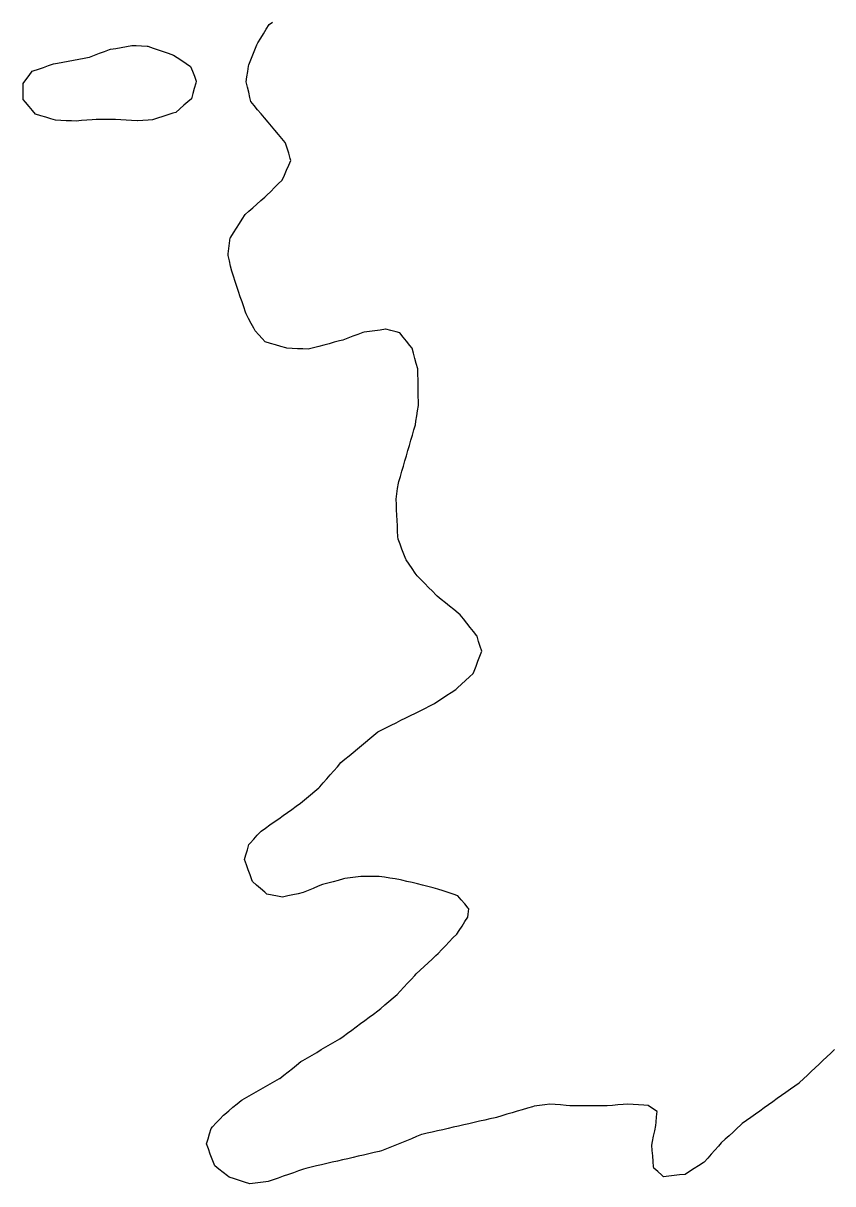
# Model space of a CAD drawing. Header units: millimetres. Extents: x 0 to 2762, y 6 to 2482.
# Drawn here: x 1972.6 to 2123.2, y 659.2 to 875 of the extents above; entities that cross this region are included whole.
import ezdxf

# ---------------------------------------------------------------- set-up
doc = ezdxf.new("R2010")
doc.units = ezdxf.units.MM
for name, color, linetype in [('ALL_HOLES', 1, 'Continuous'), ('OUTLINE_ISLAND_01_HOLE_36', 1, 'Continuous'), ('OUTLINE_ISLAND_01_HOLE_67', 1, 'Continuous')]:
    doc.layers.add(name, color=color, linetype=linetype)

msp = doc.modelspace()

# ---------------------------------------------------------------- linework, layer by layer
at = {"layer": 'ALL_HOLES'}
msp.add_lwpolyline([(2123.5172, 684.1781), (2122.8459, 683.5403), (2122.121, 682.8514), (2121.3962, 682.1625), (2120.6713, 681.4736), (2119.9464, 680.7848), (2119.2215, 680.0959), (2118.4966, 679.407), (2117.7717, 678.7182), (2117.0469, 678.0293), (2116.9568, 677.9651), (2116.1425, 677.3846), (2115.3283, 676.8041), (2114.514, 676.2237), (2113.6997, 675.6432), (2112.8854, 675.0627), (2112.0712, 674.4822), (2111.2569, 673.9017), (2110.4426, 673.3213), (2109.6283, 672.7408), (2108.8141, 672.1603), (2107.9998, 671.5798), (2107.1855, 670.9993), (2106.3712, 670.4189), (2106.1334, 670.2), (2105.3974, 669.523), (2104.6615, 668.8459), (2103.9256, 668.1688), (2103.1897, 667.4918), (2102.4537, 666.8147), (2101.9367, 666.2289), (2101.275, 665.4791), (2100.6133, 664.7293), (2099.9517, 663.9796), (2099.29, 663.2298), (2099.1149, 663.1189), (2098.27, 662.584), (2097.4251, 662.0491), (2096.5802, 661.5142), (2095.7352, 660.9792), (2095.7213, 660.9776), (2094.728, 660.8619), (2093.7348, 660.7462), (2092.7415, 660.6306), (2091.7482, 660.5149), (2091.4079, 660.8169), (2090.66, 661.4807), (2089.9122, 662.1446), (2089.8901, 662.4042), (2089.8052, 663.4006), (2089.7204, 664.397), (2089.6355, 665.3933), (2089.5507, 666.3897), (2089.6961, 667.0971), (2089.8973, 668.0766), (2090.0986, 669.0561), (2090.2999, 670.0357), (2090.3582, 670.7), (2090.4457, 671.6962), (2090.5331, 672.6923), (2089.7119, 673.2248), (2088.8729, 673.7689), (2088.0963, 673.8266), (2087.0991, 673.9007), (2086.1018, 673.9748), (2085.1046, 674.049), (2084.2204, 673.9761), (2083.2238, 673.894), (2082.2271, 673.8118), (2081.2305, 673.7297), (2080.3327, 673.7287), (2079.3327, 673.7275), (2078.3327, 673.7263), (2077.3327, 673.7251), (2076.3327, 673.724), (2075.3327, 673.7228), (2074.3327, 673.7216), (2073.5941, 673.7871), (2072.5981, 673.8754), (2071.602, 673.9637), (2070.6059, 674.0521), (2069.6742, 673.9225), (2068.6837, 673.7848), (2067.6933, 673.6471), (2067.3867, 673.5568), (2066.4275, 673.2741), (2065.4682, 672.9915), (2064.509, 672.7088), (2063.5498, 672.4262), (2062.5906, 672.1435), (2061.6314, 671.8609), (2060.6721, 671.5782), (2060.4162, 671.5195), (2059.4416, 671.2959), (2058.4669, 671.0722), (2057.4922, 670.8486), (2056.5175, 670.6249), (2055.5429, 670.4013), (2054.5682, 670.1776), (2053.5935, 669.954), (2052.6189, 669.7303), (2051.6442, 669.5067), (2050.6695, 669.283), (2049.6948, 669.0594), (2048.7202, 668.8357), (2047.7455, 668.6121), (2046.7708, 668.3885), (2046.7145, 668.3656), (2045.7879, 667.9897), (2044.8612, 667.6137), (2043.9346, 667.2378), (2043.0079, 666.8618), (2042.0813, 666.4859), (2041.1546, 666.11), (2040.228, 665.734), (2039.3014, 665.3581), (2038.8536, 665.2541), (2037.8796, 665.0277), (2036.9055, 664.8014), (2035.9315, 664.5751), (2034.9574, 664.3488), (2033.9833, 664.1225), (2033.0093, 663.8962), (2032.0352, 663.6699), (2031.0612, 663.4436), (2030.0871, 663.2172), (2029.1131, 662.9909), (2028.139, 662.7646), (2027.165, 662.5383), (2026.1909, 662.312), (2025.2169, 662.0857), (2024.782, 661.9342), (2023.8377, 661.6051), (2022.8934, 661.276), (2021.9491, 660.9469), (2021.0048, 660.6178), (2020.0605, 660.2887), (2019.1162, 659.9596), (2018.1719, 659.6306), (2017.7417, 659.5795), (2016.7487, 659.4615), (2015.7557, 659.3436), (2014.7627, 659.2256), (2014.7592, 659.2268), (2013.8069, 659.5321), (2012.8546, 659.8373), (2011.9024, 660.1426), (2010.9501, 660.4479), (2010.606, 660.7173), (2009.8186, 661.3337), (2009.0312, 661.9501), (2008.2438, 662.5665), (2008.1241, 662.8882), (2007.7755, 663.8255), (2007.4269, 664.7627), (2007.0783, 665.7), (2006.7297, 666.6373), (2007.0031, 667.5666), (2007.2853, 668.5259), (2007.5675, 669.4853), (2007.8647, 669.8047), (2008.5457, 670.537), (2009.2268, 671.2692), (2009.9079, 672.0014), (2010.1049, 672.1662), (2010.8721, 672.8076), (2011.6394, 673.449), (2012.4066, 674.0904), (2013.1738, 674.7318), (2013.3638, 674.8396), (2014.2336, 675.333), (2015.1034, 675.8264), (2015.9732, 676.3198), (2016.843, 676.8132), (2017.7128, 677.3066), (2018.5826, 677.8), (2019.4524, 678.2934), (2020.3222, 678.7868), (2020.3473, 678.8068), (2021.1277, 679.4322), (2021.908, 680.0575), (2022.6884, 680.6828), (2023.4688, 681.3081), (2024.2492, 681.9334), (2024.6232, 682.1523), (2025.4864, 682.6572), (2026.3496, 683.1621), (2027.2127, 683.6671), (2028.0759, 684.172), (2028.939, 684.6769), (2029.8022, 685.1819), (2030.6654, 685.6868), (2031.5285, 686.1917), (2032.1316, 686.6341), (2032.938, 687.2256), (2033.7443, 687.817), (2034.5506, 688.4085), (2035.357, 689), (2036.1633, 689.5914), (2036.9696, 690.1829), (2037.776, 690.7743), (2038.5823, 691.3658), (2039.1379, 691.838), (2039.8999, 692.4857), (2040.6619, 693.1333), (2041.4238, 693.7809), (2042.1858, 694.4285), (2042.7368, 695.0268), (2043.4143, 695.7623), (2044.0917, 696.4979), (2044.7692, 697.2334), (2045.4467, 697.969), (2045.7373, 698.239), (2046.4697, 698.9199), (2047.2021, 699.6007), (2047.9345, 700.2816), (2048.667, 700.9624), (2049.3994, 701.6433), (2049.7912, 702.0492), (2050.4856, 702.7688), (2051.18, 703.4884), (2051.8744, 704.2079), (2052.5688, 704.9275), (2053.2632, 705.6471), (2053.6963, 706.2993), (2054.2495, 707.1324), (2054.8026, 707.9655), (2055.3558, 708.7985), (2055.4127, 709.3586), (2055.5137, 710.3535), (2055.4039, 710.4844), (2054.7615, 711.2508), (2054.119, 712.0171), (2053.4765, 712.7834), (2052.62, 713.0684), (2051.6712, 713.3841), (2050.7223, 713.6998), (2049.7735, 714.0155), (2048.8595, 714.2445), (2047.8895, 714.4876), (2046.9195, 714.7307), (2045.9495, 714.9738), (2044.9795, 715.2169), (2044.0095, 715.46), (2043.0395, 715.7031), (2042.7764, 715.7455), (2041.7891, 715.9044), (2040.8018, 716.0633), (2039.8145, 716.2222), (2038.8272, 716.3811), (2037.8541, 716.3822), (2036.8541, 716.3834), (2035.8541, 716.3846), (2035.4378, 716.3337), (2034.4452, 716.2121), (2033.4526, 716.0905), (2032.4601, 715.9689), (2032.1883, 715.8987), (2031.2201, 715.6487), (2030.2518, 715.3986), (2029.2836, 715.1486), (2028.3154, 714.8985), (2027.4867, 714.5472), (2026.566, 714.1568), (2025.6453, 713.7664), (2024.7247, 713.376), (2023.7833, 713.1697), (2022.8065, 712.9556), (2021.8296, 712.7416), (2020.8528, 712.5275), (2019.8965, 712.7158), (2018.9154, 712.909), (2017.9342, 713.1022), (2017.5399, 713.4498), (2016.7898, 714.111), (2016.0396, 714.7722), (2015.2894, 715.4335), (2015.1786, 715.7364), (2014.8349, 716.6755), (2014.4913, 717.6146), (2014.1477, 718.5537), (2013.8041, 719.4928), (2014.0527, 720.3688), (2014.3257, 721.3309), (2014.5987, 722.2929), (2014.8213, 722.5383), (2015.4934, 723.2788), (2016.1654, 724.0194), (2016.8374, 724.7599), (2016.8867, 724.7949), (2017.7026, 725.3732), (2018.5184, 725.9514), (2019.3343, 726.5297), (2020.1501, 727.1079), (2020.966, 727.6862), (2021.7818, 728.2645), (2022.5977, 728.8427), (2023.4135, 729.421), (2024.2294, 729.9993), (2024.5615, 730.2783), (2025.3273, 730.9215), (2026.093, 731.5646), (2026.8587, 732.2078), (2027.6244, 732.851), (2027.7721, 733.0193), (2028.4315, 733.771), (2029.091, 734.5228), (2029.7505, 735.2745), (2030.4099, 736.0263), (2031.0694, 736.778), (2031.7289, 737.5297), (2032.4767, 738.1536), (2033.2447, 738.7941), (2034.0126, 739.4346), (2034.7806, 740.0751), (2035.5485, 740.7157), (2036.3164, 741.3562), (2037.0844, 741.9967), (2037.8523, 742.6372), (2038.6202, 743.2778), (2039.3051, 743.6187), (2040.2003, 744.0643), (2041.0955, 744.51), (2041.9908, 744.9556), (2042.886, 745.4012), (2043.7812, 745.8468), (2044.6764, 746.2925), (2045.5716, 746.7381), (2046.4669, 747.1837), (2047.3621, 747.6294), (2048.2573, 748.075), (2049.1525, 748.5206), (2049.7694, 748.9343), (2050.6, 749.4912), (2051.4306, 750.0481), (2052.2611, 750.605), (2053.0917, 751.162), (2053.3946, 751.4378), (2054.134, 752.111), (2054.8735, 752.7843), (2055.6129, 753.4575), (2056.3523, 754.1308), (2056.5038, 754.5337), (2056.8558, 755.4698), (2057.2077, 756.4058), (2057.5597, 757.3418), (2057.9116, 758.2778), (2057.644, 759.1304), (2057.3446, 760.0845), (2057.0452, 761.0386), (2056.9881, 761.111), (2056.3691, 761.8964), (2055.75, 762.6817), (2055.1309, 763.4671), (2054.5119, 764.2524), (2053.8928, 765.0378), (2053.5058, 765.351), (2052.7285, 765.9801), (2051.9511, 766.6091), (2051.1738, 767.2382), (2050.3964, 767.8673), (2049.6191, 768.4963), (2049.4339, 768.6842), (2048.7321, 769.3966), (2048.0302, 770.1089), (2047.3284, 770.8213), (2046.6266, 771.5336), (2045.9247, 772.2459), (2045.5499, 772.7915), (2044.9837, 773.6157), (2044.4174, 774.4399), (2043.8511, 775.2641), (2043.818, 775.3479), (2043.4503, 776.2779), (2043.0827, 777.2078), (2042.715, 778.1378), (2042.3473, 779.0677), (2042.3242, 779.5578), (2042.2771, 780.5567), (2042.2299, 781.5555), (2042.1828, 782.5544), (2042.1356, 783.5533), (2042.0885, 784.5522), (2042.0414, 785.5511), (2041.9942, 786.55), (2042.1269, 787.4945), (2042.2659, 788.4848), (2042.405, 789.4751), (2042.5018, 789.8065), (2042.7824, 790.7663), (2043.0629, 791.7261), (2043.3435, 792.686), (2043.624, 793.6458), (2043.9046, 794.6057), (2044.1851, 795.5655), (2044.4656, 796.5254), (2044.7462, 797.4852), (2045.0267, 798.445), (2045.3073, 799.4049), (2045.5878, 800.3647), (2045.6872, 801.002), (2045.8414, 801.99), (2045.9955, 802.9781), (2046.1497, 803.9661), (2046.1376, 804.6961), (2046.1211, 805.696), (2046.1046, 806.6959), (2046.0882, 807.6957), (2046.0717, 808.6956), (2046.0552, 809.6955), (2046.0387, 810.6953), (2046.0195, 810.7645), (2045.7518, 811.728), (2045.4841, 812.6915), (2045.2164, 813.655), (2044.9487, 814.6186), (2044.5591, 815.1034), (2043.9326, 815.8828), (2043.3062, 816.6623), (2042.6797, 817.4417), (2041.9947, 817.6158), (2041.0255, 817.8621), (2040.0563, 818.1084), (2040.0056, 818.102), (2039.0135, 817.9763), (2038.0215, 817.8505), (2037.0294, 817.7248), (2036.0373, 817.5991), (2035.822, 817.5184), (2034.8856, 817.1674), (2033.9492, 816.8164), (2033.0129, 816.4654), (2032.0765, 816.1144), (2031.4512, 815.9475), (2030.4851, 815.6896), (2029.5189, 815.4317), (2028.5527, 815.1738), (2027.5866, 814.9158), (2026.6204, 814.6579), (2025.6542, 814.4), (2025.6509, 814.4001), (2024.6522, 814.4512), (2023.6535, 814.5023), (2022.6548, 814.5534), (2021.6561, 814.6045), (2021.492, 814.6522), (2020.5318, 814.9315), (2019.5716, 815.2109), (2018.6114, 815.4902), (2017.6512, 815.7695), (2017.1048, 816.3673), (2016.4301, 817.1054), (2015.7554, 817.8435), (2015.4943, 818.3296), (2015.0211, 819.2106), (2014.5479, 820.0916), (2014.0747, 820.9725), (2013.9598, 821.317), (2013.6433, 822.2656), (2013.3268, 823.2142), (2013.0103, 824.1628), (2012.6939, 825.1114), (2012.3774, 826.06), (2012.0609, 827.0086), (2011.7444, 827.9572), (2011.4279, 828.9058), (2011.2004, 829.8596), (2010.9683, 830.8323), (2010.7362, 831.805), (2010.7775, 832.1379), (2010.9006, 833.1303), (2011.0236, 834.1227), (2011.1467, 835.1151), (2011.2163, 835.2244), (2011.7532, 836.068), (2012.2901, 836.9117), (2012.827, 837.7553), (2013.364, 838.5989), (2013.9009, 839.4426), (2014.5944, 840.0542), (2015.3444, 840.7156), (2016.0943, 841.3771), (2016.8443, 842.0385), (2017.5943, 842.7), (2017.9469, 843.0484), (2018.658, 843.7515), (2019.3692, 844.4545), (2020.0804, 845.1575), (2020.7915, 845.8605), (2020.7931, 845.8641), (2021.2002, 846.7775), (2021.6073, 847.6908), (2022.0144, 848.6042), (2022.4215, 849.5176), (2022.3114, 849.8764), (2022.018, 850.8324), (2021.7247, 851.7884), (2021.4314, 852.7444), (2021.3742, 852.8125), (2020.7315, 853.5786), (2020.0887, 854.3446), (2019.4459, 855.1107), (2018.8032, 855.8768), (2018.1604, 856.6428), (2017.5176, 857.4089), (2016.8748, 858.1749), (2016.2321, 858.941), (2015.5893, 859.707), (2014.9465, 860.4731), (2014.7836, 861.1978), (2014.5643, 862.1734), (2014.345, 863.1491), (2014.1257, 864.1247), (2014.2499, 865.0418), (2014.3841, 866.0327), (2014.5182, 867.0237), (2014.6242, 867.2962), (2014.9866, 868.2283), (2015.349, 869.1603), (2015.7113, 870.0923), (2016.0737, 871.0244), (2016.2801, 871.3613), (2016.8024, 872.2141), (2017.3247, 873.0669), (2017.847, 873.9196), (2018.3693, 874.7724), (2019.0082, 875.2448)], dxfattribs=at)
msp.add_lwpolyline([(1972.6212, 860.8382), (1972.6212, 861.8382), (1972.6212, 862.8382), (1972.6212, 863.8382), (1973.1098, 864.4824), (1973.7141, 865.2792), (1974.3184, 866.0759), (1974.5025, 866.1412), (1975.4452, 866.475), (1976.3878, 866.8088), (1977.3304, 867.1427), (1978.2731, 867.4765), (1979.0193, 867.616), (1980.0023, 867.7998), (1980.9852, 867.9836), (1981.9682, 868.1674), (1982.9512, 868.3511), (1983.9342, 868.5349), (1984.9171, 868.7187), (1984.9261, 868.7221), (1985.862, 869.0742), (1986.798, 869.4264), (1987.7339, 869.7786), (1988.6698, 870.1308), (1988.8671, 870.1671), (1989.8506, 870.3478), (1990.8342, 870.5284), (1991.8177, 870.7091), (1992.8012, 870.8898), (1993.6542, 870.8569), (1994.6534, 870.8184), (1995.6527, 870.7799), (1995.8226, 870.722), (1996.7691, 870.3993), (1997.7156, 870.0766), (1998.6621, 869.7538), (1999.6086, 869.4311), (2000.5551, 869.1084), (2001.2826, 868.6194), (2002.1126, 868.0616), (2002.9425, 867.5038), (2003.7725, 866.946), (2004.0957, 866.116), (2004.4586, 865.1842), (2004.8215, 864.2523), (2004.7133, 863.8668), (2004.443, 862.904), (2004.1728, 861.9412), (2003.9026, 860.9784), (2003.2598, 860.4158), (2002.5073, 859.7572), (2001.7548, 859.0985), (2001.0023, 858.4399), (2000.4688, 858.2673), (1999.5173, 857.9596), (1998.5658, 857.6519), (1997.6144, 857.3441), (1996.6629, 857.0364), (1995.8644, 856.9871), (1994.8663, 856.9255), (1993.8682, 856.8639), (1993.793, 856.8686), (1992.7949, 856.9312), (1991.7969, 856.9937), (1990.7989, 857.0563), (1989.8008, 857.1189), (1989.1844, 857.1227), (1988.1844, 857.1288), (1987.1844, 857.1349), (1986.1844, 857.1411), (1985.4809, 857.0795), (1984.4847, 856.9924), (1983.4885, 856.9053), (1982.4923, 856.8182), (1981.6225, 856.8524), (1980.6233, 856.8916), (1979.624, 856.9308), (1978.6248, 856.97), (1977.7887, 857.2284), (1976.8333, 857.5237), (1975.8779, 857.819), (1974.9224, 858.1142), (1974.3566, 858.784), (1973.7113, 859.5478), (1973.0659, 860.3117)], close=True, dxfattribs=at)
at = {"layer": 'OUTLINE_ISLAND_01_HOLE_36'}
msp.add_lwpolyline([(1972.6212, 860.8382), (1972.6212, 861.8382), (1972.6212, 862.8382), (1972.6212, 863.8382), (1973.1098, 864.4824), (1973.7141, 865.2792), (1974.3184, 866.0759), (1974.5025, 866.1412), (1975.4452, 866.475), (1976.3878, 866.8088), (1977.3304, 867.1427), (1978.2731, 867.4765), (1979.0193, 867.616), (1980.0023, 867.7998), (1980.9852, 867.9836), (1981.9682, 868.1674), (1982.9512, 868.3511), (1983.9342, 868.5349), (1984.9171, 868.7187), (1984.9261, 868.7221), (1985.862, 869.0742), (1986.798, 869.4264), (1987.7339, 869.7786), (1988.6698, 870.1308), (1988.8671, 870.1671), (1989.8506, 870.3478), (1990.8342, 870.5284), (1991.8177, 870.7091), (1992.8012, 870.8898), (1993.6542, 870.8569), (1994.6534, 870.8184), (1995.6527, 870.7799), (1995.8226, 870.722), (1996.7691, 870.3993), (1997.7156, 870.0766), (1998.6621, 869.7538), (1999.6086, 869.4311), (2000.5551, 869.1084), (2001.2826, 868.6194), (2002.1126, 868.0616), (2002.9425, 867.5038), (2003.7725, 866.946), (2004.0957, 866.116), (2004.4586, 865.1842), (2004.8215, 864.2523), (2004.7133, 863.8668), (2004.443, 862.904), (2004.1728, 861.9412), (2003.9026, 860.9784), (2003.2598, 860.4158), (2002.5073, 859.7572), (2001.7548, 859.0985), (2001.0023, 858.4399), (2000.4688, 858.2673), (1999.5173, 857.9596), (1998.5658, 857.6519), (1997.6144, 857.3441), (1996.6629, 857.0364), (1995.8644, 856.9871), (1994.8663, 856.9255), (1993.8682, 856.8639), (1993.793, 856.8686), (1992.7949, 856.9312), (1991.7969, 856.9937), (1990.7989, 857.0563), (1989.8008, 857.1189), (1989.1844, 857.1227), (1988.1844, 857.1288), (1987.1844, 857.1349), (1986.1844, 857.1411), (1985.4809, 857.0795), (1984.4847, 856.9924), (1983.4885, 856.9053), (1982.4923, 856.8182), (1981.6225, 856.8524), (1980.6233, 856.8916), (1979.624, 856.9308), (1978.6248, 856.97), (1977.7887, 857.2284), (1976.8333, 857.5237), (1975.8779, 857.819), (1974.9224, 858.1142), (1974.3566, 858.784), (1973.7113, 859.5478), (1973.0659, 860.3117)], close=True, dxfattribs=at)
at = {"layer": 'OUTLINE_ISLAND_01_HOLE_67'}
msp.add_lwpolyline([(2123.5172, 684.1781), (2122.8459, 683.5403), (2122.121, 682.8514), (2121.3962, 682.1625), (2120.6713, 681.4736), (2119.9464, 680.7848), (2119.2215, 680.0959), (2118.4966, 679.407), (2117.7717, 678.7182), (2117.0469, 678.0293), (2116.9568, 677.9651), (2116.1425, 677.3846), (2115.3283, 676.8041), (2114.514, 676.2237), (2113.6997, 675.6432), (2112.8854, 675.0627), (2112.0712, 674.4822), (2111.2569, 673.9017), (2110.4426, 673.3213), (2109.6283, 672.7408), (2108.8141, 672.1603), (2107.9998, 671.5798), (2107.1855, 670.9993), (2106.3712, 670.4189), (2106.1334, 670.2), (2105.3974, 669.523), (2104.6615, 668.8459), (2103.9256, 668.1688), (2103.1897, 667.4918), (2102.4537, 666.8147), (2101.9367, 666.2289), (2101.275, 665.4791), (2100.6133, 664.7293), (2099.9517, 663.9796), (2099.29, 663.2298), (2099.1149, 663.1189), (2098.27, 662.584), (2097.4251, 662.0491), (2096.5802, 661.5142), (2095.7352, 660.9792), (2095.7213, 660.9776), (2094.728, 660.8619), (2093.7348, 660.7462), (2092.7415, 660.6306), (2091.7482, 660.5149), (2091.4079, 660.8169), (2090.66, 661.4807), (2089.9122, 662.1446), (2089.8901, 662.4042), (2089.8052, 663.4006), (2089.7204, 664.397), (2089.6355, 665.3933), (2089.5507, 666.3897), (2089.6961, 667.0971), (2089.8973, 668.0766), (2090.0986, 669.0561), (2090.2999, 670.0357), (2090.3582, 670.7), (2090.4457, 671.6962), (2090.5331, 672.6923), (2089.7119, 673.2248), (2088.8729, 673.7689), (2088.0963, 673.8266), (2087.0991, 673.9007), (2086.1018, 673.9748), (2085.1046, 674.049), (2084.2204, 673.9761), (2083.2238, 673.894), (2082.2271, 673.8118), (2081.2305, 673.7297), (2080.3327, 673.7287), (2079.3327, 673.7275), (2078.3327, 673.7263), (2077.3327, 673.7251), (2076.3327, 673.724), (2075.3327, 673.7228), (2074.3327, 673.7216), (2073.5941, 673.7871), (2072.5981, 673.8754), (2071.602, 673.9637), (2070.6059, 674.0521), (2069.6742, 673.9225), (2068.6837, 673.7848), (2067.6933, 673.6471), (2067.3867, 673.5568), (2066.4275, 673.2741), (2065.4682, 672.9915), (2064.509, 672.7088), (2063.5498, 672.4262), (2062.5906, 672.1435), (2061.6314, 671.8609), (2060.6721, 671.5782), (2060.4162, 671.5195), (2059.4416, 671.2959), (2058.4669, 671.0722), (2057.4922, 670.8486), (2056.5175, 670.6249), (2055.5429, 670.4013), (2054.5682, 670.1776), (2053.5935, 669.954), (2052.6189, 669.7303), (2051.6442, 669.5067), (2050.6695, 669.283), (2049.6948, 669.0594), (2048.7202, 668.8357), (2047.7455, 668.6121), (2046.7708, 668.3885), (2046.7145, 668.3656), (2045.7879, 667.9897), (2044.8612, 667.6137), (2043.9346, 667.2378), (2043.0079, 666.8618), (2042.0813, 666.4859), (2041.1546, 666.11), (2040.228, 665.734), (2039.3014, 665.3581), (2038.8536, 665.2541), (2037.8796, 665.0277), (2036.9055, 664.8014), (2035.9315, 664.5751), (2034.9574, 664.3488), (2033.9833, 664.1225), (2033.0093, 663.8962), (2032.0352, 663.6699), (2031.0612, 663.4436), (2030.0871, 663.2172), (2029.1131, 662.9909), (2028.139, 662.7646), (2027.165, 662.5383), (2026.1909, 662.312), (2025.2169, 662.0857), (2024.782, 661.9342), (2023.8377, 661.6051), (2022.8934, 661.276), (2021.9491, 660.9469), (2021.0048, 660.6178), (2020.0605, 660.2887), (2019.1162, 659.9596), (2018.1719, 659.6306), (2017.7417, 659.5795), (2016.7487, 659.4615), (2015.7557, 659.3436), (2014.7627, 659.2256), (2014.7592, 659.2268), (2013.8069, 659.5321), (2012.8546, 659.8373), (2011.9024, 660.1426), (2010.9501, 660.4479), (2010.606, 660.7173), (2009.8186, 661.3337), (2009.0312, 661.9501), (2008.2438, 662.5665), (2008.1241, 662.8882), (2007.7755, 663.8255), (2007.4269, 664.7627), (2007.0783, 665.7), (2006.7297, 666.6373), (2007.0031, 667.5666), (2007.2853, 668.5259), (2007.5675, 669.4853), (2007.8647, 669.8047), (2008.5457, 670.537), (2009.2268, 671.2692), (2009.9079, 672.0014), (2010.1049, 672.1662), (2010.8721, 672.8076), (2011.6394, 673.449), (2012.4066, 674.0904), (2013.1738, 674.7318), (2013.3638, 674.8396), (2014.2336, 675.333), (2015.1034, 675.8264), (2015.9732, 676.3198), (2016.843, 676.8132), (2017.7128, 677.3066), (2018.5826, 677.8), (2019.4524, 678.2934), (2020.3222, 678.7868), (2020.3473, 678.8068), (2021.1277, 679.4322), (2021.908, 680.0575), (2022.6884, 680.6828), (2023.4688, 681.3081), (2024.2492, 681.9334), (2024.6232, 682.1523), (2025.4864, 682.6572), (2026.3496, 683.1621), (2027.2127, 683.6671), (2028.0759, 684.172), (2028.939, 684.6769), (2029.8022, 685.1819), (2030.6654, 685.6868), (2031.5285, 686.1917), (2032.1316, 686.6341), (2032.938, 687.2256), (2033.7443, 687.817), (2034.5506, 688.4085), (2035.357, 689), (2036.1633, 689.5914), (2036.9696, 690.1829), (2037.776, 690.7743), (2038.5823, 691.3658), (2039.1379, 691.838), (2039.8999, 692.4857), (2040.6619, 693.1333), (2041.4238, 693.7809), (2042.1858, 694.4285), (2042.7368, 695.0268), (2043.4143, 695.7623), (2044.0917, 696.4979), (2044.7692, 697.2334), (2045.4467, 697.969), (2045.7373, 698.239), (2046.4697, 698.9199), (2047.2021, 699.6007), (2047.9345, 700.2816), (2048.667, 700.9624), (2049.3994, 701.6433), (2049.7912, 702.0492), (2050.4856, 702.7688), (2051.18, 703.4884), (2051.8744, 704.2079), (2052.5688, 704.9275), (2053.2632, 705.6471), (2053.6963, 706.2993), (2054.2495, 707.1324), (2054.8026, 707.9655), (2055.3558, 708.7985), (2055.4127, 709.3586), (2055.5137, 710.3535), (2055.4039, 710.4844), (2054.7615, 711.2508), (2054.119, 712.0171), (2053.4765, 712.7834), (2052.62, 713.0684), (2051.6712, 713.3841), (2050.7223, 713.6998), (2049.7735, 714.0155), (2048.8595, 714.2445), (2047.8895, 714.4876), (2046.9195, 714.7307), (2045.9495, 714.9738), (2044.9795, 715.2169), (2044.0095, 715.46), (2043.0395, 715.7031), (2042.7764, 715.7455), (2041.7891, 715.9044), (2040.8018, 716.0633), (2039.8145, 716.2222), (2038.8272, 716.3811), (2037.8541, 716.3822), (2036.8541, 716.3834), (2035.8541, 716.3846), (2035.4378, 716.3337), (2034.4452, 716.2121), (2033.4526, 716.0905), (2032.4601, 715.9689), (2032.1883, 715.8987), (2031.2201, 715.6487), (2030.2518, 715.3986), (2029.2836, 715.1486), (2028.3154, 714.8985), (2027.4867, 714.5472), (2026.566, 714.1568), (2025.6453, 713.7664), (2024.7247, 713.376), (2023.7833, 713.1697), (2022.8065, 712.9556), (2021.8296, 712.7416), (2020.8528, 712.5275), (2019.8965, 712.7158), (2018.9154, 712.909), (2017.9342, 713.1022), (2017.5399, 713.4498), (2016.7898, 714.111), (2016.0396, 714.7722), (2015.2894, 715.4335), (2015.1786, 715.7364), (2014.8349, 716.6755), (2014.4913, 717.6146), (2014.1477, 718.5537), (2013.8041, 719.4928), (2014.0527, 720.3688), (2014.3257, 721.3309), (2014.5987, 722.2929), (2014.8213, 722.5383), (2015.4934, 723.2788), (2016.1654, 724.0194), (2016.8374, 724.7599), (2016.8867, 724.7949), (2017.7026, 725.3732), (2018.5184, 725.9514), (2019.3343, 726.5297), (2020.1501, 727.1079), (2020.966, 727.6862), (2021.7818, 728.2645), (2022.5977, 728.8427), (2023.4135, 729.421), (2024.2294, 729.9993), (2024.5615, 730.2783), (2025.3273, 730.9215), (2026.093, 731.5646), (2026.8587, 732.2078), (2027.6244, 732.851), (2027.7721, 733.0193), (2028.4315, 733.771), (2029.091, 734.5228), (2029.7505, 735.2745), (2030.4099, 736.0263), (2031.0694, 736.778), (2031.7289, 737.5297), (2032.4767, 738.1536), (2033.2447, 738.7941), (2034.0126, 739.4346), (2034.7806, 740.0751), (2035.5485, 740.7157), (2036.3164, 741.3562), (2037.0844, 741.9967), (2037.8523, 742.6372), (2038.6202, 743.2778), (2039.3051, 743.6187), (2040.2003, 744.0643), (2041.0955, 744.51), (2041.9908, 744.9556), (2042.886, 745.4012), (2043.7812, 745.8468), (2044.6764, 746.2925), (2045.5716, 746.7381), (2046.4669, 747.1837), (2047.3621, 747.6294), (2048.2573, 748.075), (2049.1525, 748.5206), (2049.7694, 748.9343), (2050.6, 749.4912), (2051.4306, 750.0481), (2052.2611, 750.605), (2053.0917, 751.162), (2053.3946, 751.4378), (2054.134, 752.111), (2054.8735, 752.7843), (2055.6129, 753.4575), (2056.3523, 754.1308), (2056.5038, 754.5337), (2056.8558, 755.4698), (2057.2077, 756.4058), (2057.5597, 757.3418), (2057.9116, 758.2778), (2057.644, 759.1304), (2057.3446, 760.0845), (2057.0452, 761.0386), (2056.9881, 761.111), (2056.3691, 761.8964), (2055.75, 762.6817), (2055.1309, 763.4671), (2054.5119, 764.2524), (2053.8928, 765.0378), (2053.5058, 765.351), (2052.7285, 765.9801), (2051.9511, 766.6091), (2051.1738, 767.2382), (2050.3964, 767.8673), (2049.6191, 768.4963), (2049.4339, 768.6842), (2048.7321, 769.3966), (2048.0302, 770.1089), (2047.3284, 770.8213), (2046.6266, 771.5336), (2045.9247, 772.2459), (2045.5499, 772.7915), (2044.9837, 773.6157), (2044.4174, 774.4399), (2043.8511, 775.2641), (2043.818, 775.3479), (2043.4503, 776.2779), (2043.0827, 777.2078), (2042.715, 778.1378), (2042.3473, 779.0677), (2042.3242, 779.5578), (2042.2771, 780.5567), (2042.2299, 781.5555), (2042.1828, 782.5544), (2042.1356, 783.5533), (2042.0885, 784.5522), (2042.0414, 785.5511), (2041.9942, 786.55), (2042.1269, 787.4945), (2042.2659, 788.4848), (2042.405, 789.4751), (2042.5018, 789.8065), (2042.7824, 790.7663), (2043.0629, 791.7261), (2043.3435, 792.686), (2043.624, 793.6458), (2043.9046, 794.6057), (2044.1851, 795.5655), (2044.4656, 796.5254), (2044.7462, 797.4852), (2045.0267, 798.445), (2045.3073, 799.4049), (2045.5878, 800.3647), (2045.6872, 801.002), (2045.8414, 801.99), (2045.9955, 802.9781), (2046.1497, 803.9661), (2046.1376, 804.6961), (2046.1211, 805.696), (2046.1046, 806.6959), (2046.0882, 807.6957), (2046.0717, 808.6956), (2046.0552, 809.6955), (2046.0387, 810.6953), (2046.0195, 810.7645), (2045.7518, 811.728), (2045.4841, 812.6915), (2045.2164, 813.655), (2044.9487, 814.6186), (2044.5591, 815.1034), (2043.9326, 815.8828), (2043.3062, 816.6623), (2042.6797, 817.4417), (2041.9947, 817.6158), (2041.0255, 817.8621), (2040.0563, 818.1084), (2040.0056, 818.102), (2039.0135, 817.9763), (2038.0215, 817.8505), (2037.0294, 817.7248), (2036.0373, 817.5991), (2035.822, 817.5184), (2034.8856, 817.1674), (2033.9492, 816.8164), (2033.0129, 816.4654), (2032.0765, 816.1144), (2031.4512, 815.9475), (2030.4851, 815.6896), (2029.5189, 815.4317), (2028.5527, 815.1738), (2027.5866, 814.9158), (2026.6204, 814.6579), (2025.6542, 814.4), (2025.6509, 814.4001), (2024.6522, 814.4512), (2023.6535, 814.5023), (2022.6548, 814.5534), (2021.6561, 814.6045), (2021.492, 814.6522), (2020.5318, 814.9315), (2019.5716, 815.2109), (2018.6114, 815.4902), (2017.6512, 815.7695), (2017.1048, 816.3673), (2016.4301, 817.1054), (2015.7554, 817.8435), (2015.4943, 818.3296), (2015.0211, 819.2106), (2014.5479, 820.0916), (2014.0747, 820.9725), (2013.9598, 821.317), (2013.6433, 822.2656), (2013.3268, 823.2142), (2013.0103, 824.1628), (2012.6939, 825.1114), (2012.3774, 826.06), (2012.0609, 827.0086), (2011.7444, 827.9572), (2011.4279, 828.9058), (2011.2004, 829.8596), (2010.9683, 830.8323), (2010.7362, 831.805), (2010.7775, 832.1379), (2010.9006, 833.1303), (2011.0236, 834.1227), (2011.1467, 835.1151), (2011.2163, 835.2244), (2011.7532, 836.068), (2012.2901, 836.9117), (2012.827, 837.7553), (2013.364, 838.5989), (2013.9009, 839.4426), (2014.5944, 840.0542), (2015.3444, 840.7156), (2016.0943, 841.3771), (2016.8443, 842.0385), (2017.5943, 842.7), (2017.9469, 843.0484), (2018.658, 843.7515), (2019.3692, 844.4545), (2020.0804, 845.1575), (2020.7915, 845.8605), (2020.7931, 845.8641), (2021.2002, 846.7775), (2021.6073, 847.6908), (2022.0144, 848.6042), (2022.4215, 849.5176), (2022.3114, 849.8764), (2022.018, 850.8324), (2021.7247, 851.7884), (2021.4314, 852.7444), (2021.3742, 852.8125), (2020.7315, 853.5786), (2020.0887, 854.3446), (2019.4459, 855.1107), (2018.8032, 855.8768), (2018.1604, 856.6428), (2017.5176, 857.4089), (2016.8748, 858.1749), (2016.2321, 858.941), (2015.5893, 859.707), (2014.9465, 860.4731), (2014.7836, 861.1978), (2014.5643, 862.1734), (2014.345, 863.1491), (2014.1257, 864.1247), (2014.2499, 865.0418), (2014.3841, 866.0327), (2014.5182, 867.0237), (2014.6242, 867.2962), (2014.9866, 868.2283), (2015.349, 869.1603), (2015.7113, 870.0923), (2016.0737, 871.0244), (2016.2801, 871.3613), (2016.8024, 872.2141), (2017.3247, 873.0669), (2017.847, 873.9196), (2018.3693, 874.7724), (2019.0082, 875.2448)], dxfattribs=at)

doc.saveas('drawing.dxf')
